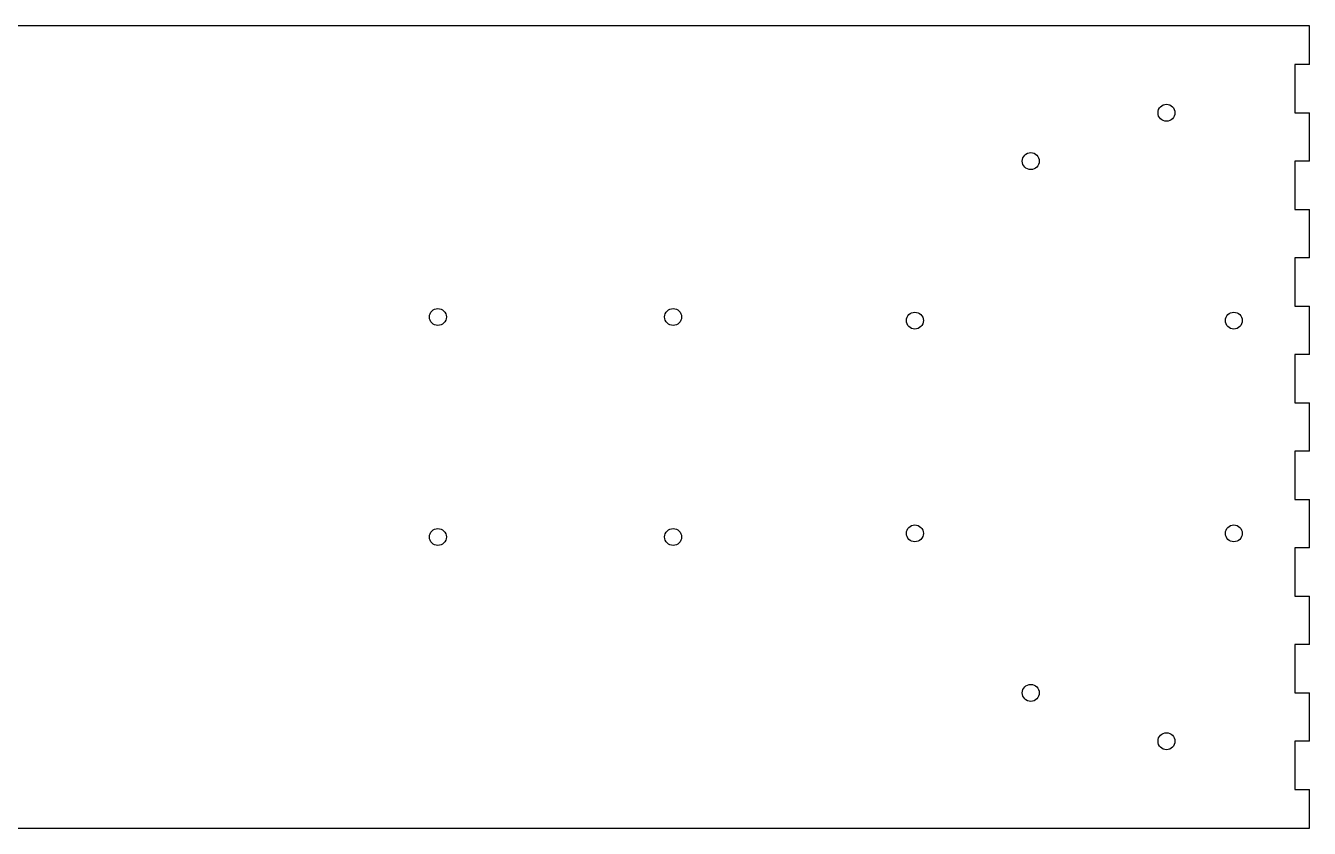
# Model space of a CAD drawing. Header units: millimetres. Extents: x -1 to 420, y 0 to 297.
# Drawn here: x 154.4 to 420.1, y 131.5 to 297.5 of the extents above; entities that cross this region are included whole.
import ezdxf

# ---------------------------------------------------------------- set-up
doc = ezdxf.new("R2010")
doc.units = ezdxf.units.MM

msp = doc.modelspace()

# ---------------------------------------------------------------- linework, layer by layer
at = {"color": 7, "linetype": 'Continuous', "lineweight": 25}
for p, q in [((420.05, 297.48), (89.11, 297.48)), ((420.07, 297.48), (420.05, 297.48)), ((420.07, 289.48), (420.07, 297.48)), ((420.07, 289.48), (417.07, 289.48)), ((417.07, 289.48), (417.07, 279.48)), ((417.07, 279.48), (420.07, 279.48)), ((420.07, 269.48), (420.07, 279.48)), ((420.07, 269.48), (417.07, 269.48)), ((417.07, 269.48), (417.07, 259.48)), ((417.07, 259.48), (420.07, 259.48)), ((420.07, 249.48), (420.07, 259.48)), ((420.07, 249.48), (417.07, 249.48)), ((417.07, 249.48), (417.07, 239.48)), ((417.07, 239.48), (420.07, 239.48)), ((420.07, 229.48), (420.07, 239.48)), ((420.07, 229.48), (417.07, 229.48)), ((417.07, 229.48), (417.07, 219.48)), ((417.07, 219.48), (420.07, 219.48)), ((420.07, 209.48), (420.07, 219.48)), ((420.07, 209.48), (417.07, 209.48)), ((417.07, 209.48), (417.07, 199.48)), ((417.07, 199.48), (420.07, 199.48)), ((420.07, 189.48), (420.07, 199.48)), ((420.07, 189.48), (417.07, 189.48)), ((417.07, 189.48), (417.07, 179.48)), ((417.07, 179.48), (420.07, 179.48)), ((420.07, 169.48), (420.07, 179.48)), ((420.07, 169.48), (417.07, 169.48)), ((417.07, 169.48), (417.07, 159.48)), ((417.07, 159.48), (420.07, 159.48)), ((420.07, 149.48), (420.07, 159.48)), ((420.07, 149.48), (417.07, 149.48)), ((417.07, 149.48), (417.07, 139.48)), ((417.07, 139.48), (420.07, 139.48)), ((420.07, 131.48), (420.07, 139.48)), ((89.11, 131.48), (420.05, 131.48)), ((420.05, 131.48), (420.07, 131.48))]:
    msp.add_line(p, q, dxfattribs=at)
for centre in [(390.5, 279.48), (362.41, 269.48), (239.73, 237.23), (288.4, 237.23), (338.45, 236.48), (404.45, 236.48), (338.45, 192.48), (404.45, 192.48), (239.73, 191.73), (288.4, 191.73), (362.41, 159.48), (390.5, 149.48)]:
    msp.add_circle(centre, 1.75, dxfattribs=at)

doc.saveas('drawing.dxf')
